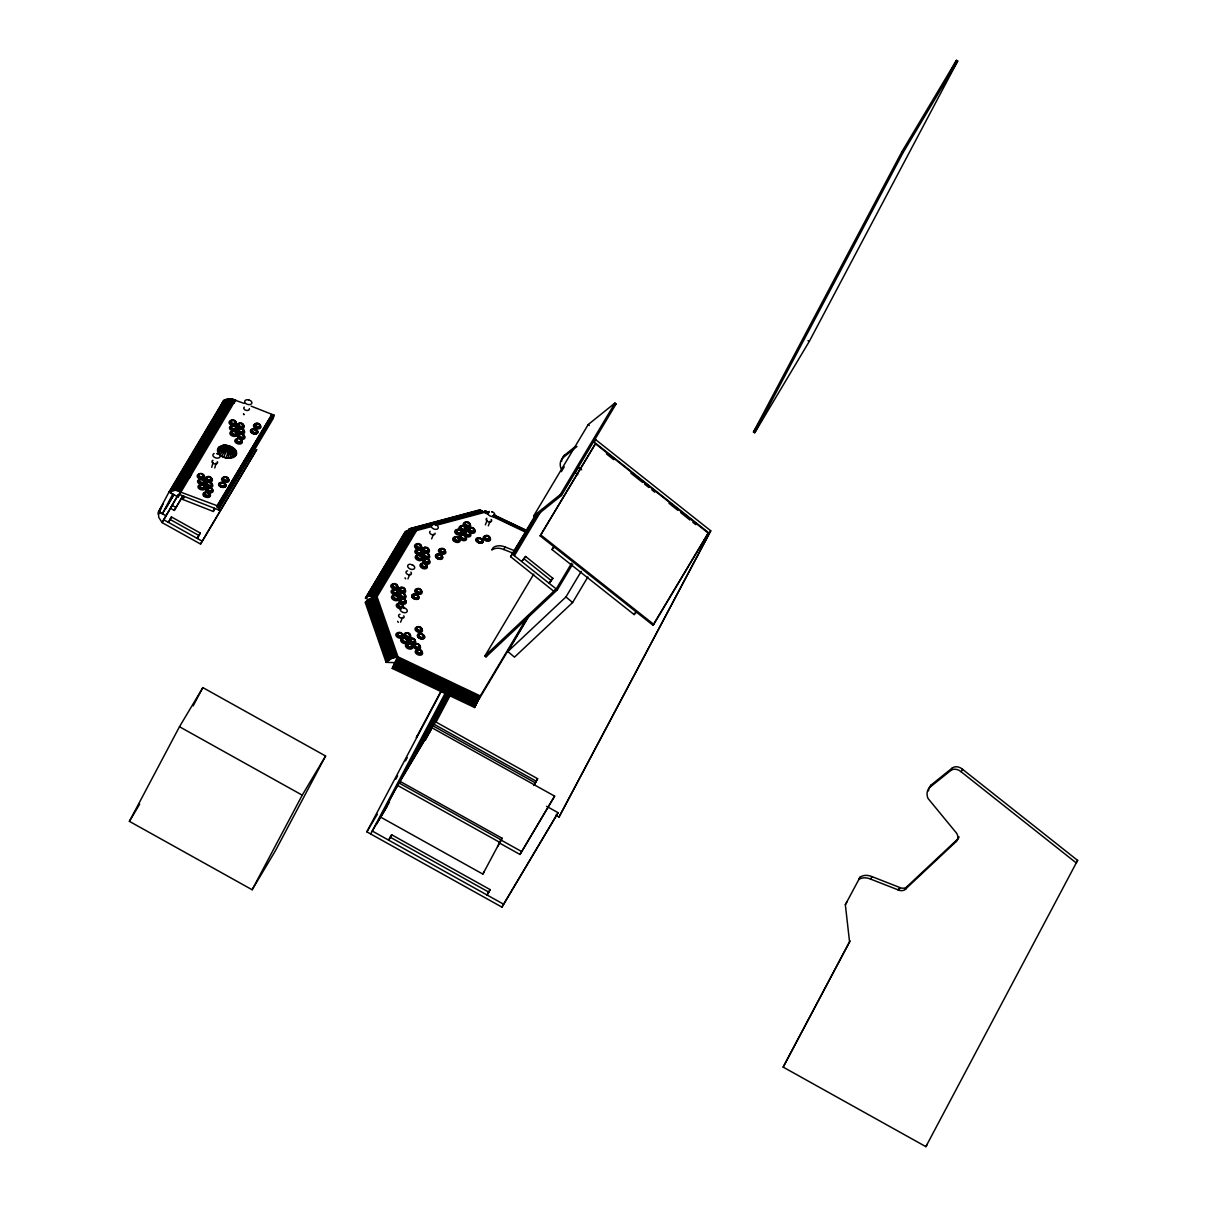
<?xml version="1.0" encoding="UTF-8"?>
<svg xmlns="http://www.w3.org/2000/svg" width="1207" height="1207" viewBox="0 0 1207 1207"><rect width="100%" height="100%" fill="white"/><g stroke="black" fill="none" stroke-linecap="round" stroke-linejoin="round"><path stroke-width="1.5" d="M200.558 544.04L256.653 449.638L200.558 544.04L162.07 522.586L158.675 517.184L158.6 511.647L169.025 491.973L223.612 400.498L231.216 398.838L244.221 403.44M404.073 608.237L404.858 608.403M226.101 457.589C230.386 448.763 227.338 438.82 217.939 449.653C220.036 466.355 250.422 453.666 228.032 445.821M214.786 509.037L213.322 511.481L182.891 499.502L183.766 496.213M211.738 467.35L213.066 462.387M214.771 467.984L216.098 463.02M213.322 511.481L214.212 508.192M180.959 491.49L179.36 494.478L218.618 509.927L219.493 506.653L274.08 415.193L272.329 416.038L217.743 507.513L216.611 506.563L271.997 414.363L251.177 406.171M274.08 415.193L273.204 418.467L218.618 509.927M485.259 512.553L485.486 510.863L484.128 512.477L436.134 525.317M216.611 453.591L217.32 453.953M249.185 400.407L248.476 400.06M412.311 565.178L411.617 564.77M431.638 538.88L433.509 534.158M400.618 622.163L402.489 617.441M528.183 615.721L480.311 695.926L474.592 707.498L392.245 668.422L397.978 656.834L377.052 596.771L416.581 530.552L430.808 526.735M485.35 524.864L487.221 520.126M488.292 525.875L490.148 521.137M407.936 578.862L409.852 574.17M392.245 668.422L397.978 656.834L480.311 695.926L474.592 707.498M163.383 503.636L158.6 511.647L162.372 513.76L172.812 494.055L169.025 491.973L175.558 490.208L217.411 505.824L271.997 414.363M214.921 416.913L216.656 413.624M218.392 410.35L223.612 400.498M178.198 494.779L162.07 522.586L171.288 506.849M178.681 494.131L170.459 508.253L174.291 510.395L182.861 496.032M169.01 491.973L178.032 496.997L235.546 400.03L233.947 403.017M174.291 510.395L182.513 496.258M171.454 516.958L168.437 522.359L171.454 516.958L200.287 533.026L197.269 538.428L200.287 533.026M234.083 402.776L235.546 400.015M129.39 821.348L179.481 726.735L202.851 687.598L325.588 756.004L275.498 850.603L252.142 889.755L129.39 821.348L139.68 804.118M193.18 705.854L202.851 687.598M252.142 889.755L302.233 795.157L325.588 756.004M441.355 690.525L416.324 737.522L417.773 735.063M546.605 806.306L558.087 812.703L501.931 907.121L366.837 831.834L441.355 691.098M395.851 779.134L397.601 775.814M405.507 760.893L407.257 757.589M370.685 833.977L446.062 691.581M498.732 842.607L520.006 854.465L554.617 796.137L431.865 727.73L397.375 785.304L380.552 817.079L482.845 874.094L484.309 871.65M382.015 814.634L446.213 693.391M449.366 693.814L414.997 753.455L435.968 713.85L448.34 693.105M429.36 732.483L435.35 721.695L537.628 778.711L534.263 785.063M449.683 693.98L415.299 753.636L436.27 714.016L448.657 693.271M425.468 740.042L449.653 694.372M435.787 722.631L450.694 694.493M391.672 834.761L388.654 840.163L391.672 834.761L490.117 889.619L487.085 895.021L490.117 889.619M482.845 874.094L501.131 839.876L398.838 782.86M399.819 781.231L502.097 838.246L497.586 846.575M533.781 785.47L536.164 781.155L433.886 724.155M520.006 854.465L554.617 796.137M501.931 907.121L558.087 812.703M753.47 432.046L901.916 151.69L956.427 60.35L957.709 61.059L809.263 341.43L754.752 432.755L753.47 432.046L761.134 419.236M754.752 432.755L903.198 152.399L957.709 61.059M944.13 83.57L945.896 80.25M947.646 76.946L956.427 60.35M555.748 815.223L559.022 817.048L710.757 530.793L595.73 439.71A7.77 5.914 30.8 0 0 594.116 438.518M710.757 530.793L559.022 817.048M927.338 1144.206L925.875 1146.65L783.162 1067.109L849.547 941.732L845.338 904.707L860.093 877.127A12.779 9.716 30.8 0 1 872.027 876.629L900.829 887.914A7.438 5.658 30.8 0 0 906.261 887.311L957.634 839.121A9.324 7.091 30.8 0 0 959.082 836.873M850.135 940.932L783.162 1067.109M925.875 1146.65L1077.61 860.395L962.567 769.312A7.77 5.914 30.8 0 0 952.323 767.969L931.261 784.897L929.797 787.356A14.831 11.285 30.8 0 0 927.972 798.385L954.767 831.004A9.324 7.091 30.8 0 1 956.17 841.566L904.797 889.755A7.438 5.658 30.8 0 1 899.366 890.359L870.579 879.088A12.779 9.716 30.8 0 0 858.645 879.571L860.093 877.127M169.795 491.475L224.381 400.015M170.625 491.053L225.211 399.592M201.69 439.439L203.606 436.24M206.488 431.427L208.404 428.213M158.358 512.507L162.191 506.095M171.53 490.721L226.116 399.261M158.238 513.413L161.104 508.6M158.192 514.333L160.109 511.119M172.48 490.464L227.067 399.004M173.476 490.298L228.063 398.823M174.502 490.208L229.089 398.748M175.558 490.208L230.145 398.748M162.372 513.76L173.868 494.508M165.223 509.46L173.838 495.021M176.629 490.298L231.216 398.838M177.716 490.464L232.302 399.004M178.802 490.721L233.389 399.261M179.888 491.068L234.475 399.592M178.032 496.997L179.949 493.784M189.212 478.153L191.445 474.532M182.891 499.502L184.354 497.058M217.743 507.513L273.506 414.952M370.111 600.407L365.465 598.189L404.994 531.97L410.169 529.752L416.581 530.552L412.387 528.228L408.645 529.466L424.638 525.181M365.465 598.189L405.703 531.412M366.174 597.631L406.472 530.914M366.943 597.148L407.317 530.507M367.788 596.726L408.222 530.175M368.693 596.394L409.173 529.918M369.644 596.137L370.64 595.971L410.169 529.752M370.64 595.971L371.665 595.896L411.195 529.677M371.665 595.896L372.737 595.896L412.251 529.677M372.737 595.896L373.808 595.986L413.337 529.767M373.808 595.986L374.894 596.167L414.423 529.948M374.894 596.167L375.981 596.424L415.51 530.205M505.19 547.043A12.779 9.716 30.8 0 0 493.256 547.525L491.792 549.97A12.779 9.716 30.8 0 1 503.726 549.487L505.19 547.043L515.434 551.071M561.134 468.784A14.831 11.285 30.8 0 1 562.945 457.755L564.408 455.311L575.648 446.273M533.63 516.008L588.216 424.547L614.966 403.047L616.023 404.028L561.436 495.489L534.686 516.988L533.63 516.008L560.38 494.508L614.966 403.047M538.397 512.975L513.307 554.903L556.261 588.956L553.907 591.37L510.606 556.683L535.501 514.967M561.361 471.65L564.227 466.822M510.606 556.683L536.904 514.152M514.393 555.763L542.169 509.233M525.618 556.472L521.801 561.346L525.618 556.472L552.866 578.304L549.049 583.177L552.866 578.304M581.623 469.764L578.757 467.456L574.924 472.329L577.806 474.623M709.294 533.238L594.266 442.154L595.73 439.71M540.148 535.893L595.428 443.754L708.253 533.087L653.756 624.396L652.972 625.211L540.148 535.893L595.428 443.754M366.837 831.834L377.384 814.182M395.293 789.559L430.311 730.688M389.484 802.127L372.239 831.019L503.5 904.164M376.418 824.336L386.964 806.683M572.661 564.197L557.332 589.876L486.014 656.864L484.912 655.929L533.75 574.094M486.014 656.864L487.93 653.666M636.466 612.13L634.128 614.574L551.991 549.547L553.44 547.103M479.088 699.049L528.862 615.63M587.854 576.976L572.601 602.549L514.484 657.151L507.83 651.524L529.782 614.77M484.912 655.929L556.231 588.941L571.59 563.277M507.83 651.524L565.947 596.937L581.216 571.364M634.128 614.574L635.591 612.13M502.097 838.246L499.668 842.32L397.375 785.304M537.628 778.711L535.199 782.785L432.906 725.784M652.972 625.211L708.253 533.087M845.338 904.707L846.801 902.248M870.579 879.088L872.027 876.629M929.797 787.356L950.86 770.428L952.323 767.969M950.86 770.428A7.77 5.914 30.8 0 1 961.104 771.756L962.567 769.312M897.902 889.831L900.09 887.688L898.732 890.163M905.22 889.438L907.196 886.511L905.733 888.956M956.17 841.566L957.634 839.121M1077.61 860.395L1076.146 862.839L961.104 771.756M435.169 524.728L435.802 525.181M551.991 549.547L554.315 547.103M375.981 596.424L377.052 596.771L370.458 598.476L365.178 602.293L386.089 662.356L395.67 662.673M386.089 662.356L391.385 658.539L397.978 656.834M576.388 469.885L578.757 467.456M216.611 506.563L217.411 505.824M492.32 512.326L491.883 511.798M613.216 406.291L616.023 404.028M562.945 457.755L576.991 446.469M476.735 510.938L480.642 510.289L487.492 514.061M485.365 510.893L488.956 512.658M409.777 528.666L478.575 510.169M409.188 529.013L479.933 510.154M428.198 524.23L474.411 511.874M413.096 528.364L480.642 510.289M413.805 528.621L481.352 510.546M414.514 528.953L482.061 510.878M415.208 529.405L482.755 511.315M415.902 529.933L431.91 525.649M435.516 524.683L483.449 511.859M503.726 549.487L513.971 553.515M493.769 514.891L527.565 530.854M485.199 511.029L488.548 512.628M493.603 515.027L527.203 530.974M484.988 511.255L488.352 512.854M495.066 516.038L527.006 531.201M484.746 511.572L488.096 513.171M494.825 516.355L526.75 531.518M484.46 511.979L487.809 513.578M492.863 515.962L526.463 531.925M492.531 516.46L526.146 532.408M397.541 657.604L479.888 696.695M397.088 658.449L479.42 697.525M396.605 659.339L478.953 698.415M396.122 660.259L478.47 699.351M395.624 661.24L477.972 700.316M395.127 662.236L477.474 701.327M394.629 663.262L476.976 702.353M394.131 664.303L476.478 703.379M393.633 665.344L475.98 704.42M393.15 666.385L475.498 705.461M392.697 667.411L475.03 706.487M901.916 151.69L903.198 152.399M807.996 340.706L809.263 341.43M172.013 505.295L175.86 507.438M158.6 511.647L165.751 515.645M170.006 519.402L198.838 535.47M163.624 519.689L202.067 541.113M500.286 839.65L521.575 851.508M390.223 837.205L488.654 892.064M179.481 726.735L302.233 795.157M606.382 453.847L613.699 459.641M630.854 473.144L642.592 482.423M644.478 484.007L648.868 487.492M651.795 489.816L654.722 492.124M668.995 503.334L677.791 510.305M680.733 512.628L689.891 519.976M692.818 522.299L695.745 524.607M540.932 535.078L653.756 624.396M524.17 558.932L551.403 580.748M271.198 415.102L272.329 416.038M556.231 588.941L557.332 589.876M565.947 596.937L572.601 602.549M588.216 424.547L589.272 425.528M560.38 494.508L561.436 495.489M375.95 596.877L396.862 656.94M374.834 597.058L395.745 657.121M373.717 597.314L394.629 657.377M372.616 597.631L393.527 657.694M371.53 598.023L392.441 658.087M370.458 598.476L391.385 658.539M369.448 598.989L390.359 659.052M368.467 599.562L389.378 659.625M367.547 600.181L388.458 660.244M366.687 600.845L387.598 660.908M365.902 601.554L386.813 661.617M444.991 550.498A3.847 2.474 21.5 0 1 443.98 554.164A3.847 2.474 21.5 0 1 438.669 551.644A3.847 2.474 21.5 0 1 441.521 548.853M442.486 549.034A3.847 2.474 21.5 0 1 444.282 549.879M442.713 548.793A3.063 1.961 21.5 0 1 445.096 552.218A3.063 1.961 21.5 0 1 440.359 551.765A3.063 1.961 21.5 0 1 441.219 548.642M444.719 550.528A2.61 1.675 21.5 0 1 443.497 552.595A2.61 1.675 21.5 0 1 440.178 551.011A2.61 1.675 21.5 0 1 441.4 548.959M442.682 549.079A2.61 1.675 21.5 0 1 443.889 549.653M419.719 550.166A2.61 1.675 21.5 0 1 421.122 552.851A2.61 1.675 21.5 0 1 417.592 552.851A2.61 1.675 21.5 0 1 416.807 550.166M419.84 550.226A3.847 2.474 21.5 0 1 421.152 554.767A3.847 2.474 21.5 0 1 415.072 552.489A3.847 2.474 21.5 0 1 418.889 549.864M424.2 563.699A2.61 1.675 21.5 0 1 426.237 566.626A2.61 1.675 21.5 0 1 422.178 566.234A2.61 1.675 21.5 0 1 422.918 563.578M424.23 563.413A3.063 1.961 21.5 0 1 426.614 566.837A3.063 1.961 21.5 0 1 421.877 566.385A3.063 1.961 21.5 0 1 422.737 563.262M424.004 563.654A3.847 2.474 21.5 0 1 426.856 568.135A3.847 2.474 21.5 0 1 420.624 566.958A3.847 2.474 21.5 0 1 423.038 563.473M420.655 556.11A2.61 1.675 21.5 0 1 420.443 559.022A2.61 1.675 21.5 0 1 416.702 556.834A2.61 1.675 21.5 0 1 420.066 555.778M421.047 556.336A3.847 2.474 21.5 0 1 420.745 560.621A3.847 2.474 21.5 0 1 415.223 557.408A3.847 2.474 21.5 0 1 420.187 555.839M428.078 559.641A2.61 1.675 21.5 0 1 427.882 562.537A2.61 1.675 21.5 0 1 424.14 560.35A2.61 1.675 21.5 0 1 427.504 559.294M427.957 548.913A2.61 1.675 21.5 0 1 427.263 551.403A2.61 1.675 21.5 0 1 423.672 549.683A2.61 1.675 21.5 0 1 425.603 547.797M427.474 548.491A2.61 1.675 21.5 0 0 426.901 548.159A3.847 2.474 21.5 0 1 428.545 552.64A3.847 2.474 21.5 0 1 422.525 550.95A3.847 2.474 21.5 0 1 425.105 547.676M427.037 547.903A3.063 1.961 21.5 0 1 428.259 551.418A3.063 1.961 21.5 0 1 423.476 550.075A3.063 1.961 21.5 0 1 425.528 547.48M420.805 545.79A2.61 1.675 21.5 0 1 418.738 547.812A2.61 1.675 21.5 0 1 416.113 545.036A2.61 1.675 21.5 0 1 419.976 544.915M435.983 524.758A3.681 2.369 21.5 0 1 437.236 529.104A3.681 2.369 21.5 0 1 431.427 526.916A3.681 2.369 21.5 0 1 435.078 524.426M435.078 533.147A2.867 1.841 21.5 0 1 431.759 534.626A2.867 1.841 21.5 0 1 430.114 531.291M427.776 554.058A2.61 1.675 21.5 0 1 428.379 556.623A2.61 1.675 21.5 0 1 424.879 556.291A2.61 1.675 21.5 0 1 424.276 553.711M425.271 553.349A2.61 1.675 21.5 0 1 425.905 553.349M428.017 553.862A3.063 1.961 21.5 0 1 427.776 557.272A3.063 1.961 21.5 0 1 423.401 554.707A3.063 1.961 21.5 0 1 427.338 553.47M428.168 554.285A3.847 2.474 21.5 0 1 428.138 558.509A3.847 2.474 21.5 0 1 422.45 555.808A3.847 2.474 21.5 0 1 426.373 553.425M419.734 627.519A3.847 2.474 21.5 0 1 421.952 631.789A3.847 2.474 21.5 0 1 416.128 631.05A3.847 2.474 21.5 0 1 416.928 627.157M419.704 627.504A2.61 1.675 21.5 0 1 421.092 630.507A2.61 1.675 21.5 0 1 416.988 629.601A2.61 1.675 21.5 0 1 418.407 627.218M406.397 639.408A2.61 1.675 21.5 0 1 406.035 641.988A2.61 1.675 21.5 0 1 402.338 640.479A2.61 1.675 21.5 0 1 403.968 638.412M405.869 639.016A2.61 1.675 21.5 0 0 405.265 638.699A3.847 2.474 21.5 0 1 407.332 643.15A3.847 2.474 21.5 0 1 401.282 641.807A3.847 2.474 21.5 0 1 403.379 638.307M404.617 638.201A3.063 1.961 21.5 0 1 407.257 641.702A3.063 1.961 21.5 0 1 402.353 641.068A3.063 1.961 21.5 0 1 403.862 638.111M398.431 622.314A1.554 0.996 21.5 0 1 397.691 621.258M404.677 607.996A3.681 2.369 21.5 0 1 406.442 612.341A3.681 2.369 21.5 0 1 400.528 610.501A3.681 2.369 21.5 0 1 403.757 607.709M403.742 615.811A2.867 1.841 21.5 0 1 402.716 618.21A2.867 1.841 21.5 0 1 398.959 616.686A2.867 1.841 21.5 0 1 399.985 614.272M419.523 646.017A2.61 1.675 21.5 0 1 417.954 647.767A2.61 1.675 21.5 0 1 414.831 646.183A2.61 1.675 21.5 0 1 415.857 644.146M418.361 644.704A2.61 1.675 21.5 0 1 418.889 645.096M419.644 645.473A3.063 1.961 21.5 0 1 418.09 648.084A3.063 1.961 21.5 0 1 414.212 645.654A3.063 1.961 21.5 0 1 417.109 643.889M417.878 644.131A3.063 1.961 21.5 0 1 419.191 644.945M419.433 645.443A3.847 2.474 21.5 0 1 419.161 649.2A3.847 2.474 21.5 0 1 413.775 647.51A3.847 2.474 21.5 0 1 414.967 644.055M406.321 633.313A2.61 1.675 21.5 0 0 405.386 635.501A2.61 1.675 21.5 0 0 408.811 636.889A2.61 1.675 21.5 0 0 409.746 634.701A3.847 2.474 21.5 0 1 409.369 638.428A3.847 2.474 21.5 0 1 403.907 636.21A3.847 2.474 21.5 0 1 406.321 633.147M408.826 633.856A2.61 1.675 21.5 0 1 409.339 634.248M408.343 633.283A3.063 1.961 21.5 0 1 409.807 636.904A3.063 1.961 21.5 0 1 404.903 635.38A3.063 1.961 21.5 0 1 407.574 633.056M408.238 633.569A3.847 2.474 21.5 0 1 409.128 634.022M420.474 650.498A2.61 1.675 21.5 0 1 420.805 653.44A2.61 1.675 21.5 0 1 416.853 651.825A2.61 1.675 21.5 0 1 419.221 650M420.685 650.286A3.063 1.961 21.5 0 1 420.881 653.787A3.063 1.961 21.5 0 1 416.309 651.463A3.063 1.961 21.5 0 1 419.976 649.939M422.118 651.916A3.847 2.474 21.5 0 1 420.157 655.19A3.847 2.474 21.5 0 1 415.268 652.142A3.847 2.474 21.5 0 1 418.92 649.924M420.775 650.664A3.847 2.474 21.5 0 1 421.53 651.252M413.579 639.272A2.61 1.675 21.5 0 1 413.745 642.26A2.61 1.675 21.5 0 1 409.852 640.268A2.61 1.675 21.5 0 1 412.975 638.971M401.071 633.584A2.61 1.675 21.5 0 1 401.418 636.511A2.61 1.675 21.5 0 1 397.45 634.897A2.61 1.675 21.5 0 1 399.819 633.072M401.297 633.373A3.063 1.961 21.5 0 1 401.478 636.858A3.063 1.961 21.5 0 1 396.922 634.535A3.063 1.961 21.5 0 1 400.588 633.011M401.373 633.75A3.847 2.474 21.5 0 1 401.886 638.065A3.847 2.474 21.5 0 1 396.032 635.682A3.847 2.474 21.5 0 1 399.532 632.996M411.225 644.855A2.61 1.675 21.5 0 1 410.697 647.48A2.61 1.675 21.5 0 1 407.031 645.609A2.61 1.675 21.5 0 1 409.46 643.95M410.923 644.251A3.063 1.961 21.5 0 1 411.119 647.737A3.063 1.961 21.5 0 1 406.563 645.413A3.063 1.961 21.5 0 1 410.214 643.889M411.014 644.629A3.847 2.474 21.5 0 1 411.512 648.944A3.847 2.474 21.5 0 1 405.673 646.56A3.847 2.474 21.5 0 1 409.173 643.874M420.624 590.193A2.61 1.675 21.5 0 1 419.327 592.728A2.61 1.675 21.5 0 1 416.219 590.042A2.61 1.675 21.5 0 1 420.142 589.77M420.534 589.997A3.847 2.474 21.5 0 1 420.232 594.282A3.847 2.474 21.5 0 1 414.71 591.068A3.847 2.474 21.5 0 1 419.674 589.499M404.119 588.744A3.847 2.474 21.5 0 1 403.817 593.029A3.847 2.474 21.5 0 1 398.31 589.801A3.847 2.474 21.5 0 1 403.274 588.247M397.601 592.335A2.61 1.675 21.5 0 1 393.663 592.758A2.61 1.675 21.5 0 1 394.055 589.831M395.338 589.951A2.61 1.675 21.5 0 1 397.586 591.883M395.157 589.891A3.847 2.474 21.5 0 1 398.159 594.221A3.847 2.474 21.5 0 1 392.184 593.648A3.847 2.474 21.5 0 1 393.271 589.71M401.478 608.856A3.847 2.474 21.5 0 1 396.288 605.823A3.847 2.474 21.5 0 1 400.256 603.681A3.847 2.474 21.5 0 1 403.394 607.83M396.334 595.805A2.61 1.675 21.5 0 1 397.224 598.883A2.61 1.675 21.5 0 1 393.105 597.344A2.61 1.675 21.5 0 1 395.7 595.564M396.439 595.866A3.847 2.474 21.5 0 1 397.767 600.407A3.847 2.474 21.5 0 1 391.687 598.129A3.847 2.474 21.5 0 1 395.504 595.519M405.688 578.847A1.554 0.996 22.2 0 1 405.069 577.761M412.417 564.801A3.681 2.369 22.2 0 1 413.88 569.055A3.681 2.369 22.2 0 1 408.132 567.396A3.681 2.369 22.2 0 1 410.606 564.273M410.848 572.133A2.867 1.856 22.2 0 1 410.289 574.819A2.867 1.856 22.2 0 1 406.337 573.31A2.867 1.856 22.2 0 1 407.589 570.881M396.711 585.35A2.61 1.675 21.5 0 1 395.428 587.884A2.61 1.675 21.5 0 1 392.32 585.199A2.61 1.675 21.5 0 1 396.228 584.927M397.842 586.451A3.847 2.474 21.5 0 1 395.111 589.484A3.847 2.474 21.5 0 1 390.812 585.772A3.847 2.474 21.5 0 1 395.775 584.656M396.62 585.154A3.847 2.474 21.5 0 1 397.329 585.772M404.858 594.96A2.61 1.675 21.5 0 1 403.636 597.012A2.61 1.675 21.5 0 1 400.302 595.443A2.61 1.675 21.5 0 1 401.539 593.391M404.028 594.085A2.61 1.675 21.5 0 1 404.511 594.493M403.606 593.497A3.063 1.961 21.5 0 1 404.647 597.103A3.063 1.961 21.5 0 1 399.819 595.292A3.063 1.961 21.5 0 1 402.851 593.225M405.13 594.915A3.847 2.474 21.5 0 1 404.647 598.461A3.847 2.474 21.5 0 1 399.442 596.997A3.847 2.474 21.5 0 1 399.924 593.452M403.56 593.814A3.847 2.474 21.5 0 1 404.42 594.312M414.816 594.447A3.304 2.127 21.5 0 1 418.407 597.993A3.304 2.127 21.5 0 1 413.307 597.993A3.304 2.127 21.5 0 1 414.031 594.447M491.928 511.647A3.681 2.369 21.5 0 1 494.478 515.676A3.681 2.369 21.5 0 1 489.001 515.314A3.681 2.369 21.5 0 1 489.288 511.466M491.174 519.402A2.867 1.841 21.5 0 1 490.661 521.877A2.867 1.841 21.5 0 1 486.934 520.941A2.867 1.841 21.5 0 1 486.798 518.301M472.842 528.485A2.61 1.675 21.5 0 1 473.521 531.457A2.61 1.675 21.5 0 1 469.478 530.069A2.61 1.675 21.5 0 1 471.56 528.047M472.133 528.183A3.847 2.474 21.5 0 1 474.804 532.423A3.847 2.474 21.5 0 1 469.07 532.031M468.422 531.397A3.847 2.474 21.5 0 1 468.648 528.304M469.372 528.002A3.847 2.474 21.5 0 1 471.168 527.942M467.697 522.616A2.61 1.675 21.5 0 1 469.402 525.588A2.61 1.675 21.5 0 1 465.314 524.939A2.61 1.675 21.5 0 1 466.4 522.405M467.773 522.329A3.063 1.961 21.5 0 1 469.779 525.814A3.063 1.961 21.5 0 1 464.982 525.06A3.063 1.961 21.5 0 1 466.249 522.088M467.607 522.601A3.847 2.474 21.5 0 1 469.961 527.142A3.847 2.474 21.5 0 1 463.729 525.573A3.847 2.474 21.5 0 1 466.641 522.359M464.273 535.878A2.61 1.675 21.5 0 1 465.238 538.684A2.61 1.675 21.5 0 1 461.421 538.066A2.61 1.675 21.5 0 1 461.768 535.486M464.454 535.652A3.063 1.961 21.5 0 1 465.072 539.212A3.063 1.961 21.5 0 1 460.365 537.13A3.063 1.961 21.5 0 1 463.729 535.335M464.484 535.999A3.847 2.474 21.5 0 1 465.721 540.268A3.847 2.474 21.5 0 1 459.867 538.79A3.847 2.474 21.5 0 1 461.662 535.289M465.329 527.881A2.61 1.675 21.5 0 1 464.016 529.782A2.61 1.675 21.5 0 1 460.787 528.349A2.61 1.675 21.5 0 1 461.542 526.207M462.764 526.161A2.61 1.675 21.5 0 1 464.589 526.976M465.374 527.323A3.063 1.961 21.5 0 1 464.423 530.054A3.063 1.961 21.5 0 1 460.305 528.228A3.063 1.961 21.5 0 1 461.979 525.814M462.734 525.86A3.063 1.961 21.5 0 1 464.861 526.81M465.057 527.263A3.847 2.474 21.5 0 1 465.027 531.216A3.847 2.474 21.5 0 1 459.46 529.3A3.847 2.474 21.5 0 1 461.421 526.011M463.337 526.312A3.847 2.474 21.5 0 1 464.257 526.72M469.116 532.543A2.61 1.675 21.5 0 1 469.085 535.214A2.61 1.675 21.5 0 1 465.314 533.916A2.61 1.675 21.5 0 1 466.641 531.699M468.738 531.94A3.063 1.961 21.5 0 1 469.357 535.516A3.063 1.961 21.5 0 1 464.65 533.434A3.063 1.961 21.5 0 1 468.014 531.623M468.769 532.287A3.847 2.474 21.5 0 1 469.779 536.677A3.847 2.474 21.5 0 1 463.835 534.626A3.847 2.474 21.5 0 1 466.883 531.638M460.32 530.718A2.61 1.675 21.5 0 1 459.731 533.524A2.61 1.675 21.5 0 1 456.186 531.155A2.61 1.675 21.5 0 1 459.761 530.356M461.874 532.347A3.847 2.474 21.5 0 1 458.69 535.093A3.847 2.474 21.5 0 1 454.752 531.201A3.847 2.474 21.5 0 1 459.973 530.477M460.787 531.005A3.847 2.474 21.5 0 1 461.436 531.653M219.644 446.982A14.982 10.365 53.1 0 1 234.49 456.427M218.497 448.189A14.982 11.346 32.7 0 1 235.637 455.22M221.303 446.092A14.982 8.675 69.3 0 1 232.845 457.317M223.34 445.579A14.982 6.397 82.2 0 1 230.793 457.83M225.649 445.489A14.982 3.681 -87 0 1 228.5 457.921M223.763 456.85A14.982 2.293 -67.7 0 1 230.371 446.56M221.666 455.763A14.982 5.16 -57.5 0 1 232.468 447.646M219.93 454.405A14.982 7.664 -45.8 0 1 234.203 449.004M218.678 452.866A14.982 9.656 -31.3 0 1 235.456 450.543M217.999 451.237A14.982 10.984 -12.9 0 1 236.134 452.172M217.939 449.653A14.982 11.557 9.4 0 1 236.195 453.772M226.448 477.565A2.61 1.645 14.3 0 1 227.806 480.19A2.61 1.645 14.3 0 1 223.944 480.069A2.61 1.645 14.3 0 1 223.929 477.489M224.487 477.338A2.61 1.645 14.3 0 1 225.8 477.384A3.847 2.429 14.3 0 0 221.832 480.145A3.847 2.429 14.3 0 0 228.063 481.97A3.847 2.429 14.3 0 0 226.66 477.67M210.787 478.047A2.61 1.645 14.3 0 1 209.716 480.552A2.61 1.645 14.3 0 1 206.276 478.455A2.61 1.645 14.3 0 1 209.701 477.384M212.055 479.088A3.847 2.429 14.3 0 1 209.294 482.166A3.847 2.429 14.3 0 1 204.858 478.862A3.847 2.429 14.3 0 1 209.912 477.489M210.787 477.912A3.847 2.429 14.3 0 1 211.512 478.455M202.414 479.752A2.61 1.645 14.3 0 0 198.974 480.839A2.61 1.645 14.3 0 0 202.429 482.921A2.61 1.645 14.3 0 0 203.5 480.416A3.847 2.429 14.3 0 1 204.224 480.839M204.768 481.457A3.847 2.429 14.3 0 1 201.026 484.429A3.847 2.429 14.3 0 1 198.235 480.13M198.899 479.752A3.847 2.429 14.3 0 1 202.625 479.858M204.813 492.894A2.61 1.645 14.3 0 1 209.128 493.648A2.61 1.645 14.3 0 1 207.151 495.881A2.61 1.645 14.3 0 1 204.511 493.241M200.875 484.912A2.61 1.645 14.3 0 0 200.166 487.522A2.61 1.645 14.3 0 0 204.3 487.658A2.61 1.645 14.3 0 0 202.188 484.958A3.847 2.429 14.3 0 1 203.923 485.682M202.218 484.671A3.063 1.931 14.3 0 1 204.571 487.96A3.063 1.931 14.3 0 1 199.517 487.372A3.063 1.931 14.3 0 1 201.433 484.58M204.647 486.225A3.847 2.429 14.3 0 1 203.666 489.816A3.847 2.429 14.3 0 1 198.22 487.719A3.847 2.429 14.3 0 1 201.101 484.852M211.904 489.167A2.61 1.645 14.3 0 1 209.822 491.249A2.61 1.645 14.3 0 1 207.106 488.729A2.61 1.645 14.3 0 1 211.044 488.367M211.874 488.594A3.063 1.931 14.3 0 1 210.38 491.551A3.063 1.931 14.3 0 1 206.623 488.76A3.063 1.931 14.3 0 1 211.3 488.171M211.542 488.609A3.847 2.429 14.3 0 1 211.285 492.758A3.847 2.429 14.3 0 1 205.612 489.997A3.847 2.429 14.3 0 1 210.667 488.186M217.698 453.636A3.681 2.339 15 0 1 219.599 457.362A3.681 2.339 15 0 1 214.167 457.151A3.681 2.339 15 0 1 214.137 453.515M217.305 461.662A2.867 1.826 15 0 1 216.174 463.895A2.867 1.826 15 0 1 212.462 462.779A2.867 1.826 15 0 1 212.945 460.365M203.47 475.467A2.61 1.645 14.3 0 1 202.429 477.489A2.61 1.645 14.3 0 1 199.049 476.509A2.61 1.645 14.3 0 1 199.487 474.306M202.007 474.396A2.61 1.645 14.3 0 1 203.108 475.045M202.157 474.14A3.063 1.931 14.3 0 1 203.606 477.338A3.063 1.931 14.3 0 1 198.853 476.78A3.063 1.931 14.3 0 1 199.864 473.868M202.218 474.502A3.847 2.429 14.3 0 1 204.043 478.515A3.847 2.429 14.3 0 1 198.054 477.806A3.847 2.429 14.3 0 1 199.336 474.155M208.117 482.483A2.61 1.645 14.3 0 0 207.393 485.093A2.61 1.645 14.3 0 0 211.527 485.229A2.61 1.645 14.3 0 0 209.415 482.528A3.847 2.429 14.3 0 1 211.165 483.253M209.46 482.242A3.063 1.931 14.3 0 1 211.813 485.546A3.063 1.931 14.3 0 1 206.759 484.942A3.063 1.931 14.3 0 1 208.675 482.151M211.889 483.796A3.847 2.429 14.3 0 1 210.908 487.402A3.847 2.429 14.3 0 1 205.462 485.305A3.847 2.429 14.3 0 1 208.328 482.423M243.995 414.499A1.554 0.981 15 0 1 243.663 413.971M235.969 428.198A2.61 1.66 15 0 1 231.955 428.817A2.61 1.66 15 0 1 232.332 425.95M233.63 425.996A2.61 1.66 15 0 1 235.938 427.746M233.675 425.724A3.063 1.931 15 0 1 236.134 428.907A3.063 1.931 15 0 1 231.306 428.726A3.063 1.931 15 0 1 232.151 425.664M233.524 426.011A3.847 2.444 15 0 1 236.481 430.19A3.847 2.444 15 0 1 230.13 429.405A3.847 2.444 15 0 1 232.544 425.89M239.65 439.227A2.61 1.66 15 0 1 240.993 441.868A2.61 1.66 15 0 1 237.145 441.732A2.61 1.66 15 0 1 237.13 439.137M239.801 438.986A3.063 1.931 15 0 1 240.902 442.411A3.063 1.931 15 0 1 235.969 440.932A3.063 1.931 15 0 1 239.031 438.76M239.846 439.333A3.847 2.444 15 0 1 241.656 443.376A3.847 2.444 15 0 1 235.682 442.637A3.847 2.444 15 0 1 236.964 438.971M234.716 431.608A2.61 1.66 15 0 1 235.652 434.535A2.61 1.66 15 0 1 231.442 433.268A2.61 1.66 15 0 1 234.052 431.412M234.912 431.714A3.847 2.444 15 0 1 236.3 436.029A3.847 2.444 15 0 1 230.084 434.158A3.847 2.444 15 0 1 233.947 431.427M242.32 434.595A2.61 1.66 15 0 1 243.407 437.432A2.61 1.66 15 0 1 239.227 436.557A2.61 1.66 15 0 1 240.993 434.324M241.702 434.113A3.063 1.931 15 0 1 244.04 437.432A3.063 1.931 15 0 1 239.001 436.813A3.063 1.931 15 0 1 240.917 434.022M241.551 434.414A3.847 2.444 15 0 1 244.915 437.945A3.847 2.444 15 0 1 239.952 438.986M239.077 438.548A3.847 2.444 15 0 1 237.553 435.742A3.847 2.444 15 0 1 240.57 434.279M239.62 423.612A2.61 1.66 15 0 0 238.895 426.237A2.61 1.66 15 0 0 243.029 426.388A2.61 1.66 15 0 0 240.917 423.657A3.847 2.444 15 0 1 243.769 427.851A3.847 2.444 15 0 1 237.402 427.067A3.847 2.444 15 0 1 239.831 423.551M240.962 423.385A3.063 1.931 15 0 1 243.422 426.569A3.063 1.931 15 0 1 238.594 426.388A3.063 1.931 15 0 1 239.424 423.325M234.988 421.484A2.61 1.66 15 0 1 234.837 423.748A2.61 1.66 15 0 1 231.382 423.31A2.61 1.66 15 0 1 230.929 420.971M231.94 420.564A2.61 1.66 15 0 1 233.238 420.609M234.731 420.911A3.063 1.931 15 0 1 234.535 424.215A3.063 1.931 15 0 1 230.039 421.982A3.063 1.931 15 0 1 234.037 420.564M234.973 421.349A3.847 2.444 15 0 1 236.497 424.17A3.847 2.444 15 0 1 233.479 425.618M232.498 425.498A3.847 2.444 15 0 1 229.058 422.269A3.847 2.444 15 0 1 233.132 420.624M243.905 414.65A1.554 0.981 15 0 1 243.558 413.85M250.347 400.558A3.681 2.339 15 0 1 251.252 404.013A3.681 2.339 15 0 1 246.228 403.832A3.681 2.339 15 0 1 245.323 400.377M245.956 400.015A3.681 2.339 15 0 1 249.517 400.151M249.351 408.675A2.867 1.826 15 0 1 245.987 410.289A2.867 1.826 15 0 1 244.267 407.151M241.943 429.224A2.61 1.66 15 0 1 242.879 432.151A2.61 1.66 15 0 1 238.669 430.884A2.61 1.66 15 0 1 241.279 429.028A3.847 2.444 15 0 0 237.1 430.673A3.847 2.444 15 0 0 240.54 433.901M242.139 429.315A3.847 2.444 15 0 1 244.629 431.94A3.847 2.444 15 0 1 242.471 433.977M928.53 790.841A14.831 11.285 30.8 0 1 931.261 784.897M592.652 440.962A7.77 5.914 30.8 0 1 594.266 442.154M561.677 461.24A14.831 11.285 30.8 0 1 561.783 460.274M561.994 459.324A14.831 11.285 30.8 0 1 564.408 455.311M219.267 446.786L218.09 448.023A9.822 6.231 15 0 0 226.056 457.86A9.822 6.231 15 0 0 236.572 452.203A9.822 6.231 15 0 0 223.159 445.292L219.267 446.786M440.766 550.845A2.61 1.675 21.5 0 0 445.051 551.267A2.61 1.675 21.5 0 0 442.275 548.325A2.61 1.675 21.5 0 0 440.766 550.845M437.326 557.03A2.61 1.675 21.5 0 0 441.596 557.438A2.61 1.675 21.5 0 0 438.82 554.511A2.61 1.675 21.5 0 0 437.326 557.03M437.372 556.895A2.61 1.675 21.5 0 0 441.656 557.302A2.61 1.675 21.5 0 0 438.88 554.375A2.61 1.675 21.5 0 0 437.372 556.895M436.662 557.604A3.304 2.127 21.5 0 0 442.079 558.117A3.304 2.127 21.5 0 0 438.563 554.405A3.304 2.127 21.5 0 0 436.662 557.604M437.447 556.97A2.429 1.569 21.5 0 0 441.445 557.362A2.429 1.569 21.5 0 0 438.85 554.632A2.429 1.569 21.5 0 0 437.447 556.97M436.451 557.679A3.591 2.308 21.5 0 0 442.335 558.238A3.591 2.308 21.5 0 0 438.518 554.209A3.591 2.308 21.5 0 0 436.451 557.679M436.255 557.74A3.847 2.474 21.5 0 0 442.562 558.358A3.847 2.474 21.5 0 0 438.473 554.028A3.847 2.474 21.5 0 0 436.255 557.74M417.169 551.69A2.61 1.675 21.5 0 0 421.454 552.097A2.61 1.675 21.5 0 0 418.678 549.17A2.61 1.675 21.5 0 0 417.169 551.69M416.596 552.429A3.063 1.961 21.5 0 0 421.605 552.927A3.063 1.961 21.5 0 0 418.361 549.487A3.063 1.961 21.5 0 0 416.596 552.429M422.284 565.464A2.61 1.675 21.5 0 0 426.569 565.887A2.61 1.675 21.5 0 0 423.793 562.945A2.61 1.675 21.5 0 0 422.284 565.464M417.516 557.302A2.61 1.675 21.5 0 0 421.801 557.725A2.61 1.675 21.5 0 0 419.025 554.782A2.61 1.675 21.5 0 0 417.516 557.302M416.943 558.056A3.063 1.961 21.5 0 0 421.952 558.539A3.063 1.961 21.5 0 0 418.708 555.099A3.063 1.961 21.5 0 0 416.943 558.056M424.955 560.833A2.61 1.675 21.5 0 0 429.224 561.24A2.61 1.675 21.5 0 0 426.463 558.313A2.61 1.675 21.5 0 0 424.955 560.833M424.381 561.572A3.063 1.961 21.5 0 0 429.39 562.055A3.063 1.961 21.5 0 0 426.131 558.63A3.063 1.961 21.5 0 0 424.381 561.572M423.491 562.537A3.847 2.474 21.5 0 0 429.798 563.156A3.847 2.474 21.5 0 0 425.709 558.826A3.847 2.474 21.5 0 0 423.491 562.537M424.351 549.683A2.61 1.675 21.5 0 0 428.621 550.105A2.61 1.675 21.5 0 0 425.845 547.163A2.61 1.675 21.5 0 0 424.351 549.683M416.853 546.092A2.61 1.675 21.5 0 0 421.122 546.515A2.61 1.675 21.5 0 0 418.346 543.572A2.61 1.675 21.5 0 0 416.853 546.092M416.264 546.846A3.063 1.961 21.5 0 0 421.273 547.329A3.063 1.961 21.5 0 0 418.029 543.889A3.063 1.961 21.5 0 0 416.264 546.846M415.389 547.812A3.847 2.474 21.5 0 0 421.696 548.431A3.847 2.474 21.5 0 0 417.607 544.101A3.847 2.474 21.5 0 0 415.389 547.812M424.638 555.25A2.61 1.675 21.5 0 0 428.923 555.658A2.61 1.675 21.5 0 0 426.146 552.731A2.61 1.675 21.5 0 0 424.638 555.25M416.973 630.039A3.063 1.961 21.5 0 0 421.877 630.205A3.063 1.961 21.5 0 0 418.301 626.901A3.063 1.961 21.5 0 0 416.973 630.039M417.516 629.269A2.61 1.675 21.5 0 0 421.711 629.405A2.61 1.675 21.5 0 0 418.663 626.584A2.61 1.675 21.5 0 0 417.516 629.269M403.078 640.464A2.61 1.675 21.5 0 0 407.272 640.6A2.61 1.675 21.5 0 0 404.224 637.794A2.61 1.675 21.5 0 0 403.078 640.464M415.57 646.167A2.61 1.675 21.5 0 0 419.764 646.303A2.61 1.675 21.5 0 0 416.717 643.482A2.61 1.675 21.5 0 0 415.57 646.167M406.035 635.32A2.61 1.675 21.5 0 0 410.229 635.455A2.61 1.675 21.5 0 0 407.181 632.634A2.61 1.675 21.5 0 0 406.035 635.32M419.478 636.632A2.61 1.675 21.5 0 0 423.672 636.768A2.61 1.675 21.5 0 0 420.624 633.947A2.61 1.675 21.5 0 0 419.478 636.632M418.799 637.371A3.304 2.127 21.5 0 0 424.11 637.552A3.304 2.127 21.5 0 0 420.247 633.992A3.304 2.127 21.5 0 0 418.799 637.371M419.538 636.708A2.429 1.569 21.5 0 0 423.461 636.843A2.429 1.569 21.5 0 0 420.609 634.218A2.429 1.569 21.5 0 0 419.538 636.708M418.603 637.477A3.591 2.308 21.5 0 0 424.381 637.658A3.591 2.308 21.5 0 0 420.172 633.796A3.591 2.308 21.5 0 0 418.603 637.477M418.422 637.552A3.847 2.474 21.5 0 0 424.623 637.764A3.847 2.474 21.5 0 0 420.111 633.6A3.847 2.474 21.5 0 0 418.422 637.552M417.667 651.961A2.61 1.675 21.5 0 0 421.877 652.097A2.61 1.675 21.5 0 0 418.814 649.291A2.61 1.675 21.5 0 0 417.667 651.961M410.787 640.736A2.61 1.675 21.5 0 0 414.982 640.872A2.61 1.675 21.5 0 0 411.934 638.05A2.61 1.675 21.5 0 0 410.787 640.736M410.244 641.505A3.063 1.961 21.5 0 0 415.148 641.671A3.063 1.961 21.5 0 0 411.572 638.367A3.063 1.961 21.5 0 0 410.244 641.505M409.399 642.516A3.847 2.474 21.5 0 0 415.585 642.712A3.847 2.474 21.5 0 0 411.089 638.563A3.847 2.474 21.5 0 0 409.399 642.516M398.28 635.033A2.61 1.675 21.5 0 0 402.474 635.169A2.61 1.675 21.5 0 0 399.426 632.362A2.61 1.675 21.5 0 0 398.28 635.033M407.921 645.911A2.61 1.675 21.5 0 0 412.115 646.047A2.61 1.675 21.5 0 0 409.052 643.24A2.61 1.675 21.5 0 0 407.921 645.911M417.003 590.962A2.61 1.675 21.5 0 0 421.288 591.385A2.61 1.675 21.5 0 0 418.512 588.443A2.61 1.675 21.5 0 0 417.003 590.962M416.43 591.717A3.063 1.961 21.5 0 0 421.439 592.199A3.063 1.961 21.5 0 0 418.195 588.76A3.063 1.961 21.5 0 0 416.43 591.717M400.362 590.344A2.61 1.675 21.5 0 0 404.632 590.751A2.61 1.675 21.5 0 0 401.856 587.824A2.61 1.675 21.5 0 0 400.362 590.344M400.603 589.71A2.61 1.675 21.5 0 0 404.888 590.132A2.61 1.675 21.5 0 0 402.112 587.19A2.61 1.675 21.5 0 0 400.603 589.71M400.03 590.464A3.063 1.961 21.5 0 0 405.039 590.947A3.063 1.961 21.5 0 0 401.78 587.507A3.063 1.961 21.5 0 0 400.03 590.464M393.437 591.717A2.61 1.675 21.5 0 0 397.707 592.124A2.61 1.675 21.5 0 0 394.93 589.197A2.61 1.675 21.5 0 0 393.437 591.717M392.848 592.456A3.063 1.961 21.5 0 0 397.857 592.954A3.063 1.961 21.5 0 0 394.614 589.514A3.063 1.961 21.5 0 0 392.848 592.456M398.295 606.125A2.61 1.675 21.5 0 0 402.58 606.548A2.61 1.675 21.5 0 0 399.804 603.606A2.61 1.675 21.5 0 0 398.295 606.125M398.536 605.492A2.61 1.675 21.5 0 0 402.821 605.914A2.61 1.675 21.5 0 0 400.045 602.972A2.61 1.675 21.5 0 0 398.536 605.492M397.963 606.246A3.063 1.961 21.5 0 0 402.972 606.729A3.063 1.961 21.5 0 0 399.728 603.304A3.063 1.961 21.5 0 0 397.963 606.246M393.784 597.329A2.61 1.675 21.5 0 0 398.069 597.752A2.61 1.675 21.5 0 0 395.293 594.81A2.61 1.675 21.5 0 0 393.784 597.329M393.21 598.084A3.063 1.961 21.5 0 0 398.219 598.566A3.063 1.961 21.5 0 0 394.961 595.126A3.063 1.961 21.5 0 0 393.21 598.084M400.965 601.478A2.61 1.675 21.5 0 0 405.235 601.901A2.61 1.675 21.5 0 0 402.459 598.959A2.61 1.675 21.5 0 0 400.965 601.478M401.207 600.86A2.61 1.675 21.5 0 0 405.492 601.267A2.61 1.675 21.5 0 0 402.716 598.34A2.61 1.675 21.5 0 0 401.207 600.86M400.633 601.599A3.063 1.961 21.5 0 0 405.643 602.097A3.063 1.961 21.5 0 0 402.399 598.657A3.063 1.961 21.5 0 0 400.633 601.599M399.743 602.565A3.847 2.474 21.5 0 0 406.065 603.183A3.847 2.474 21.5 0 0 401.961 598.853A3.847 2.474 21.5 0 0 399.743 602.565M393.105 586.119A2.61 1.675 21.5 0 0 397.39 586.542A2.61 1.675 21.5 0 0 394.614 583.6A2.61 1.675 21.5 0 0 393.105 586.119M392.531 586.874A3.063 1.961 21.5 0 0 397.541 587.356A3.063 1.961 21.5 0 0 394.297 583.916A3.063 1.961 21.5 0 0 392.531 586.874M400.905 595.277A2.61 1.675 21.5 0 0 405.175 595.685A2.61 1.675 21.5 0 0 402.399 592.758A2.61 1.675 21.5 0 0 400.905 595.277M413.639 596.922A2.61 1.675 21.5 0 0 417.909 597.344A2.61 1.675 21.5 0 0 415.133 594.402A2.61 1.675 21.5 0 0 413.639 596.922M413.714 597.012A2.429 1.569 21.5 0 0 417.697 597.405A2.429 1.569 21.5 0 0 415.117 594.674A2.429 1.569 21.5 0 0 413.714 597.012M412.703 597.706A3.591 2.308 21.5 0 0 418.588 598.28A3.591 2.308 21.5 0 0 414.77 594.251A3.591 2.308 21.5 0 0 412.703 597.706M412.507 597.782A3.847 2.474 21.5 0 0 418.814 598.4A3.847 2.474 21.5 0 0 414.725 594.07A3.847 2.474 21.5 0 0 412.507 597.782M485.108 538.352A2.61 1.675 21.5 0 0 489.438 539.046A2.61 1.675 21.5 0 0 486.964 536.014A2.61 1.675 21.5 0 0 485.108 538.352M485.35 537.734A2.61 1.675 21.5 0 0 489.68 538.428A2.61 1.675 21.5 0 0 487.221 535.395A2.61 1.675 21.5 0 0 485.35 537.734M484.761 538.443A3.063 1.961 21.5 0 0 489.816 539.257A3.063 1.961 21.5 0 0 486.934 535.712A3.063 1.961 21.5 0 0 484.761 538.443M483.826 539.378A3.847 2.474 21.5 0 0 490.208 540.389A3.847 2.474 21.5 0 0 486.572 535.923A3.847 2.474 21.5 0 0 483.826 539.378M469.945 529.752A2.61 1.675 21.5 0 0 474.276 530.446A2.61 1.675 21.5 0 0 471.801 527.414A2.61 1.675 21.5 0 0 469.945 529.752M469.342 530.477A3.063 1.961 21.5 0 0 474.411 531.291A3.063 1.961 21.5 0 0 471.53 527.731A3.063 1.961 21.5 0 0 469.342 530.477M454.647 539.574A2.61 1.675 21.5 0 0 458.977 540.268A2.61 1.675 21.5 0 0 456.518 537.236A2.61 1.675 21.5 0 0 454.647 539.574M454.903 538.941A2.61 1.675 21.5 0 0 459.233 539.635A2.61 1.675 21.5 0 0 456.759 536.602A2.61 1.675 21.5 0 0 454.903 538.941M454.3 539.665A3.063 1.961 21.5 0 0 459.369 540.48A3.063 1.961 21.5 0 0 456.472 536.934A3.063 1.961 21.5 0 0 454.3 539.665M453.379 540.585A3.847 2.474 21.5 0 0 459.761 541.611A3.847 2.474 21.5 0 0 456.125 537.13A3.847 2.474 21.5 0 0 453.379 540.585M465.434 524.155A2.61 1.675 21.5 0 0 469.749 524.849A2.61 1.675 21.5 0 0 467.29 521.816A2.61 1.675 21.5 0 0 465.434 524.155M477.655 540.691A2.61 1.675 21.5 0 0 481.985 541.385A2.61 1.675 21.5 0 0 479.511 538.352A2.61 1.675 21.5 0 0 477.655 540.691A2.429 1.569 21.5 0 0 481.834 541.309A2.429 1.569 21.5 0 0 479.526 538.473A2.429 1.569 21.5 0 0 477.791 540.661M476.961 541.219A3.304 2.127 21.5 0 0 482.438 542.109A3.304 2.127 21.5 0 0 479.315 538.277A3.304 2.127 21.5 0 0 476.961 541.219M476.735 541.279A3.591 2.308 21.5 0 0 482.679 542.245A3.591 2.308 21.5 0 0 479.285 538.081A3.591 2.308 21.5 0 0 476.735 541.279M476.524 541.34A3.847 2.474 21.5 0 0 482.906 542.365A3.847 2.474 21.5 0 0 479.27 537.9A3.847 2.474 21.5 0 0 476.524 541.34M461.376 537.145A2.61 1.675 21.5 0 0 465.706 537.839A2.61 1.675 21.5 0 0 463.247 534.807A2.61 1.675 21.5 0 0 461.376 537.145M461.149 527.881A2.61 1.675 21.5 0 0 465.48 528.575A2.61 1.675 21.5 0 0 463.005 525.543A2.61 1.675 21.5 0 0 461.149 527.881M465.676 533.449A2.61 1.675 21.5 0 0 469.991 534.143A2.61 1.675 21.5 0 0 467.531 531.11A2.61 1.675 21.5 0 0 465.676 533.449M456.88 531.623A2.61 1.675 21.5 0 0 461.21 532.317A2.61 1.675 21.5 0 0 458.735 529.285A2.61 1.675 21.5 0 0 456.88 531.623M456.276 532.347A3.063 1.961 21.5 0 0 461.346 533.162A3.063 1.961 21.5 0 0 458.449 529.617A3.063 1.961 21.5 0 0 456.276 532.347M223.793 479.164A2.61 1.645 14.3 0 0 228.168 479.3A2.61 1.645 14.3 0 0 225.302 476.644A2.61 1.645 14.3 0 0 223.793 479.164M223.295 479.964A3.063 1.931 14.3 0 0 228.41 480.114A3.063 1.931 14.3 0 0 225.045 477.006A3.063 1.931 14.3 0 0 223.295 479.964M207.046 478.968A2.61 1.645 14.3 0 0 211.421 479.104A2.61 1.645 14.3 0 0 208.555 476.448A2.61 1.645 14.3 0 0 207.046 478.968M206.548 479.767A3.063 1.931 14.3 0 0 211.663 479.918A3.063 1.931 14.3 0 0 208.298 476.81A3.063 1.931 14.3 0 0 206.548 479.767M199.759 481.337A2.61 1.645 14.3 0 0 204.119 481.472A2.61 1.645 14.3 0 0 201.252 478.817A2.61 1.645 14.3 0 0 199.759 481.337M199.246 482.136A3.063 1.931 14.3 0 0 204.36 482.302A3.063 1.931 14.3 0 0 201.011 479.194A3.063 1.931 14.3 0 0 199.246 482.136M205.13 494.297A2.61 1.645 14.3 0 0 209.505 494.432A2.61 1.645 14.3 0 0 206.638 491.777A2.61 1.645 14.3 0 0 205.13 494.297M204.632 495.096A3.063 1.931 14.3 0 0 209.746 495.247A3.063 1.931 14.3 0 0 206.382 492.154A3.063 1.931 14.3 0 0 204.632 495.096M203.832 496.137A3.847 2.429 14.3 0 0 210.274 496.333A3.847 2.429 14.3 0 0 206.05 492.411A3.847 2.429 14.3 0 0 203.832 496.137M200.181 486.738A2.61 1.645 14.3 0 0 204.541 486.874A2.61 1.645 14.3 0 0 201.675 484.218A2.61 1.645 14.3 0 0 200.181 486.738M207.8 489.665A2.61 1.645 14.3 0 0 212.16 489.801A2.61 1.645 14.3 0 0 209.294 487.145A2.61 1.645 14.3 0 0 207.8 489.665M199.351 475.98A2.61 1.645 14.3 0 0 203.727 476.116A2.61 1.645 14.3 0 0 200.86 473.461A2.61 1.645 14.3 0 0 199.351 475.98M207.423 484.309A2.61 1.645 14.3 0 0 211.783 484.445A2.61 1.645 14.3 0 0 208.917 481.789A2.61 1.645 14.3 0 0 207.423 484.309M220.489 485.305A2.61 1.66 14.3 0 0 224.864 485.44A2.61 1.66 14.3 0 0 221.997 482.785A2.61 1.66 14.3 0 0 220.489 485.305A2.61 1.66 14.3 0 0 224.894 485.305A2.61 1.66 14.3 0 0 222.028 482.649A2.61 1.66 14.3 0 0 220.519 485.169M219.87 485.923A3.304 2.097 14.3 0 0 225.392 486.104A3.304 2.097 14.3 0 0 221.771 482.74A3.304 2.097 14.3 0 0 219.87 485.923M220.625 485.259A2.429 1.539 14.3 0 0 224.698 485.38A2.429 1.539 14.3 0 0 222.028 482.906A2.429 1.539 14.3 0 0 220.625 485.259M219.659 486.014A3.591 2.263 14.3 0 0 225.649 486.195A3.591 2.263 14.3 0 0 221.726 482.559A3.591 2.263 14.3 0 0 219.659 486.014M219.463 486.089A3.847 2.429 14.3 0 0 225.905 486.3A3.847 2.429 14.3 0 0 221.666 482.378A3.847 2.429 14.3 0 0 219.463 486.089M254.345 427.474A3.847 2.444 15 0 0 260.772 427.716A3.847 2.444 15 0 0 256.563 423.763A3.847 2.444 15 0 0 254.345 427.474M255.16 426.433A3.063 1.931 15 0 0 260.259 426.629A3.063 1.931 15 0 0 256.91 423.491A3.063 1.931 15 0 0 255.16 426.433M255.492 426.312A2.61 1.66 15 0 0 259.852 426.463A2.61 1.66 15 0 0 256.985 423.793A2.61 1.66 15 0 0 255.492 426.312M255.658 425.649A2.61 1.66 15 0 0 260.018 425.815A2.61 1.66 15 0 0 257.166 423.129A2.61 1.66 15 0 0 255.658 425.649M252.338 431.865A2.61 1.66 15 0 0 256.699 432.031A2.61 1.66 15 0 0 253.832 429.36A2.61 1.66 15 0 0 252.338 431.865M252.369 431.729A2.61 1.66 15 0 0 256.729 431.895A2.61 1.66 15 0 0 253.877 429.209A2.61 1.66 15 0 0 252.369 431.729M251.705 432.483A3.304 2.097 15 0 0 257.227 432.694A3.304 2.097 15 0 0 253.606 429.3A3.304 2.097 15 0 0 251.705 432.483M252.459 431.819A2.429 1.539 15 0 0 256.533 431.97A2.429 1.539 15 0 0 253.862 429.466A2.429 1.539 15 0 0 252.459 431.819M251.494 432.574A3.591 2.278 15 0 0 257.483 432.8A3.591 2.278 15 0 0 253.561 429.104A3.591 2.278 15 0 0 251.494 432.574M251.297 432.649A3.847 2.444 15 0 0 257.725 432.891A3.847 2.444 15 0 0 253.515 428.938A3.847 2.444 15 0 0 251.297 432.649M231.638 427.776A2.61 1.66 15 0 0 235.999 427.942A2.61 1.66 15 0 0 233.147 425.256A2.61 1.66 15 0 0 231.638 427.776M236.994 440.811A2.61 1.66 15 0 0 241.355 440.977A2.61 1.66 15 0 0 238.503 438.292A2.61 1.66 15 0 0 236.994 440.811M232.061 433.192A2.61 1.66 15 0 0 236.421 433.358A2.61 1.66 15 0 0 233.57 430.673A2.61 1.66 15 0 0 232.061 433.192M231.548 433.977A3.063 1.931 15 0 0 236.663 434.173A3.063 1.931 15 0 0 233.313 431.035A3.063 1.931 15 0 0 231.548 433.977M239.665 436.18A2.61 1.66 15 0 0 244.025 436.346A2.61 1.66 15 0 0 241.174 433.66A2.61 1.66 15 0 0 239.665 436.18M238.926 425.437A2.61 1.66 15 0 0 243.286 425.603A2.61 1.66 15 0 0 240.434 422.918A2.61 1.66 15 0 0 238.926 425.437M231.246 422.39A2.61 1.66 15 0 0 235.606 422.556A2.61 1.66 15 0 0 232.755 419.87A2.61 1.66 15 0 0 231.246 422.39M239.288 430.808A2.61 1.66 15 0 0 243.648 430.959A2.61 1.66 15 0 0 240.797 428.289A2.61 1.66 15 0 0 239.288 430.808M238.775 431.593A3.063 1.931 15 0 0 243.889 431.789A3.063 1.931 15 0 0 240.54 428.651A3.063 1.931 15 0 0 238.775 431.593"/></g></svg>
